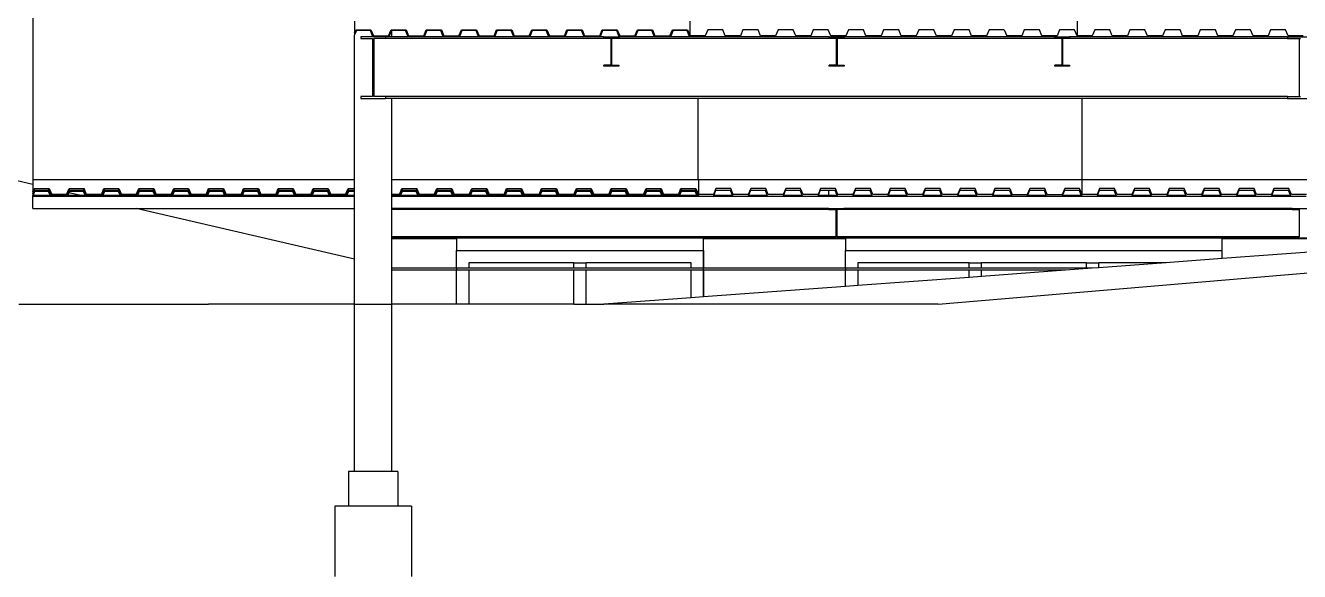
# Model space of a CAD drawing. Extents: x -35.6 to 35.6, y -12.2 to 13.4.
# Drawn here: x -21.55 to -11.23, y 3 to 7.42 of the extents above; entities that cross this region are included whole.
import ezdxf

# ---------------------------------------------------------------- set-up
doc = ezdxf.new("R2010")
doc.units = 0
doc.layers.get('0').update_dxf_attribs({"linetype": 'CONTINUOUS'})
doc.layers.add('SECTIONCUTEDGES', color=7, linetype='CONTINUOUS')

msp = doc.modelspace()

# ---------------------------------------------------------------- linework, layer by layer
for p, q in [((-21.49, 7.831), (-21.49, 6.392)), ((-18.885, 6.175), (-18.885, 7.348)), ((-18.585, 7.333), (-18.607, 7.333)), ((-18.585, 7.333), (-18.585, 7.383)), ((-18.452, 7.333), (-18.585, 7.333)), ((-18.167, 7.333), (-18.322, 7.333)), ((-17.882, 7.333), (-18.037, 7.333)), ((-17.597, 7.333), (-17.752, 7.333)), ((-17.312, 7.333), (-17.467, 7.333)), ((-17.027, 7.333), (-17.182, 7.333)), ((-16.867, 7.333), (-16.897, 7.333)), ((-16.743, 7.333), (-16.747, 7.333)), ((-16.458, 7.333), (-16.613, 7.333)), ((-16.173, 7.333), (-16.328, 7.333)), ((-16.104, 7.333), (-16.169, 7.333)), ((-16.104, 7.333), (-16.104, 7.339)), ((-15.042, 7.333), (-16.104, 7.333)), ((-13.217, 7.333), (-14.922, 7.333)), ((-12.997, 7.333), (-13.097, 7.333)), ((-12.997, 7.339), (-12.997, 7.333)), ((-11.332, 7.333), (-12.997, 7.333)), ((-16.81, 7.317), (-18.635, 7.317)), ((-14.985, 7.317), (-16.804, 7.317)), ((-13.16, 7.317), (-14.979, 7.317)), ((-11.332, 7.317), (-13.154, 7.317)), ((-11.237, 7.317), (-11.227, 7.317)), ((-11.332, 6.849), (-18.635, 6.849)), ((-18.585, 6.833), (-18.635, 6.833)), ((-16.104, 6.833), (-18.585, 6.833)), ((-18.585, 6.175), (-18.585, 6.833)), ((-16.104, 6.175), (-16.104, 6.833)), ((-12.997, 6.833), (-16.104, 6.833)), ((-12.997, 6.833), (-12.997, 6.175)), ((-11.332, 6.833), (-12.997, 6.833)), ((-11.237, 6.849), (-11.227, 6.849)), ((-21.49, 6.392), (-21.49, 6.293)), ((-21.49, 6.293), (-21.49, 6.205)), ((-21.49, 6.205), (-21.49, 6.175)), ((-21.49, 6.137), (-21.617, 6.167)), ((-18.885, 6.175), (-21.49, 6.175)), ((-21.49, 6.175), (-21.49, 6.167)), ((-21.49, 6.167), (-21.49, 6.137)), ((-21.49, 6.137), (-21.49, 6.128)), ((-21.49, 6.128), (-21.49, 6.126)), ((-21.49, 6.126), (-21.49, 6.094)), ((-21.49, 6.08), (-21.48, 6.105)), ((-21.476, 6.1), (-21.49, 6.065)), ((-21.49, 6.094), (-21.49, 6.08)), ((-21.49, 6.062), (-21.48, 6.087)), ((-21.48, 6.105), (-21.359, 6.105)), ((-21.48, 6.087), (-21.359, 6.087)), ((-21.363, 6.1), (-21.476, 6.1)), ((-21.342, 6.05), (-21.363, 6.1)), ((-21.359, 6.105), (-21.338, 6.055)), ((-21.359, 6.087), (-21.341, 6.043)), ((-21.217, 6.055), (-21.197, 6.105)), ((-21.215, 6.043), (-21.197, 6.087)), ((-21.193, 6.1), (-21.214, 6.05)), ((-21.197, 6.105), (-21.076, 6.105)), ((-21.197, 6.087), (-21.076, 6.087)), ((-21.08, 6.1), (-21.193, 6.1)), ((-21.06, 6.05), (-21.08, 6.1)), ((-21.056, 6.055), (-21.076, 6.105)), ((-21.058, 6.043), (-21.076, 6.087)), ((-20.935, 6.055), (-20.915, 6.105)), ((-20.933, 6.043), (-20.915, 6.087)), ((-20.911, 6.1), (-20.931, 6.05)), ((-20.915, 6.105), (-20.794, 6.105)), ((-20.915, 6.087), (-20.794, 6.087)), ((-20.798, 6.1), (-20.911, 6.1)), ((-20.778, 6.05), (-20.798, 6.1)), ((-20.794, 6.105), (-20.774, 6.055)), ((-20.794, 6.087), (-20.776, 6.043)), ((-20.653, 6.055), (-20.632, 6.105)), ((-20.65, 6.043), (-20.632, 6.087)), ((-20.629, 6.1), (-20.649, 6.05)), ((-20.632, 6.105), (-20.511, 6.105)), ((-20.632, 6.087), (-20.511, 6.087)), ((-20.515, 6.1), (-20.629, 6.1)), ((-20.495, 6.05), (-20.515, 6.1)), ((-20.511, 6.105), (-20.491, 6.055)), ((-20.511, 6.087), (-20.493, 6.043)), ((-20.37, 6.055), (-20.35, 6.105)), ((-20.368, 6.043), (-20.35, 6.087)), ((-20.346, 6.1), (-20.366, 6.05)), ((-20.35, 6.105), (-20.229, 6.105)), ((-20.35, 6.087), (-20.229, 6.087)), ((-20.233, 6.1), (-20.346, 6.1)), ((-20.213, 6.05), (-20.233, 6.1)), ((-20.229, 6.105), (-20.209, 6.055)), ((-20.229, 6.087), (-20.211, 6.043)), ((-20.088, 6.055), (-20.068, 6.105)), ((-20.086, 6.043), (-20.068, 6.087)), ((-20.064, 6.1), (-20.084, 6.05)), ((-20.068, 6.105), (-19.947, 6.105)), ((-20.068, 6.087), (-19.947, 6.087)), ((-19.95, 6.1), (-20.064, 6.1)), ((-19.93, 6.05), (-19.95, 6.1)), ((-19.947, 6.105), (-19.926, 6.055)), ((-19.947, 6.087), (-19.929, 6.043)), ((-19.805, 6.055), (-19.785, 6.105)), ((-19.803, 6.043), (-19.785, 6.087)), ((-19.781, 6.1), (-19.801, 6.05)), ((-19.785, 6.105), (-19.664, 6.105)), ((-19.785, 6.087), (-19.664, 6.087)), ((-19.668, 6.1), (-19.781, 6.1)), ((-19.648, 6.05), (-19.668, 6.1)), ((-19.664, 6.105), (-19.644, 6.055)), ((-19.664, 6.087), (-19.646, 6.043)), ((-19.523, 6.055), (-19.503, 6.105)), ((-19.521, 6.043), (-19.503, 6.087)), ((-19.499, 6.1), (-19.519, 6.05)), ((-19.503, 6.105), (-19.382, 6.105)), ((-19.503, 6.087), (-19.382, 6.087)), ((-19.386, 6.1), (-19.499, 6.1)), ((-19.365, 6.05), (-19.386, 6.1)), ((-19.382, 6.105), (-19.362, 6.055)), ((-19.382, 6.087), (-19.364, 6.043)), ((-19.241, 6.055), (-19.22, 6.105)), ((-19.238, 6.043), (-19.22, 6.087)), ((-19.216, 6.1), (-19.237, 6.05)), ((-19.22, 6.105), (-19.099, 6.105)), ((-19.22, 6.087), (-19.099, 6.087)), ((-19.103, 6.1), (-19.216, 6.1)), ((-19.083, 6.05), (-19.103, 6.1)), ((-19.099, 6.105), (-19.079, 6.055)), ((-19.099, 6.087), (-19.081, 6.043)), ((-18.958, 6.055), (-18.938, 6.105)), ((-18.956, 6.043), (-18.938, 6.087)), ((-18.934, 6.1), (-18.954, 6.05)), ((-18.938, 6.105), (-18.885, 6.105)), ((-18.938, 6.087), (-18.885, 6.087)), ((-18.885, 6.1), (-18.934, 6.1)), ((-18.885, 6.105), (-18.885, 6.175)), ((-18.885, 6.1), (-18.885, 6.105)), ((-18.885, 6.087), (-18.885, 6.1)), ((-18.885, 6.081), (-18.885, 6.087)), ((-16.104, 6.175), (-18.585, 6.175)), ((-18.585, 6.055), (-18.585, 6.175)), ((-18.522, 6.055), (-18.502, 6.105)), ((-18.503, 6.087), (-18.518, 6.05)), ((-18.498, 6.1), (-18.503, 6.087)), ((-18.503, 6.087), (-18.383, 6.087)), ((-18.502, 6.105), (-18.381, 6.105)), ((-18.385, 6.1), (-18.498, 6.1)), ((-18.365, 6.05), (-18.385, 6.1)), ((-18.365, 6.043), (-18.383, 6.087)), ((-18.361, 6.055), (-18.381, 6.105)), ((-18.24, 6.055), (-18.219, 6.105)), ((-18.221, 6.087), (-18.236, 6.05)), ((-18.216, 6.1), (-18.221, 6.087)), ((-18.221, 6.087), (-18.101, 6.087)), ((-18.219, 6.105), (-18.098, 6.105)), ((-18.102, 6.1), (-18.216, 6.1)), ((-18.082, 6.05), (-18.102, 6.1)), ((-18.101, 6.087), (-18.083, 6.043)), ((-18.098, 6.105), (-18.078, 6.055)), ((-17.957, 6.055), (-17.937, 6.105)), ((-17.938, 6.087), (-17.953, 6.05)), ((-17.933, 6.1), (-17.938, 6.087)), ((-17.938, 6.087), (-17.818, 6.087)), ((-17.937, 6.105), (-17.816, 6.105)), ((-17.82, 6.1), (-17.933, 6.1)), ((-17.8, 6.05), (-17.82, 6.1)), ((-17.818, 6.087), (-17.8, 6.043)), ((-17.816, 6.105), (-17.796, 6.055)), ((-17.675, 6.055), (-17.655, 6.105)), ((-17.656, 6.087), (-17.671, 6.05)), ((-17.651, 6.1), (-17.656, 6.087)), ((-17.656, 6.087), (-17.536, 6.087)), ((-17.655, 6.105), (-17.534, 6.105)), ((-17.538, 6.1), (-17.651, 6.1)), ((-17.517, 6.05), (-17.538, 6.1)), ((-17.536, 6.087), (-17.518, 6.043)), ((-17.534, 6.105), (-17.513, 6.055)), ((-17.392, 6.055), (-17.372, 6.105)), ((-17.373, 6.087), (-17.388, 6.05)), ((-17.368, 6.1), (-17.373, 6.087)), ((-17.373, 6.087), (-17.254, 6.087)), ((-17.372, 6.105), (-17.251, 6.105)), ((-17.255, 6.1), (-17.368, 6.1)), ((-17.235, 6.05), (-17.255, 6.1)), ((-17.254, 6.087), (-17.235, 6.043)), ((-17.251, 6.105), (-17.231, 6.055)), ((-17.11, 6.055), (-17.09, 6.105)), ((-17.091, 6.087), (-17.106, 6.05)), ((-17.086, 6.1), (-17.091, 6.087)), ((-17.091, 6.087), (-16.971, 6.087)), ((-17.09, 6.105), (-16.969, 6.105)), ((-16.973, 6.1), (-17.086, 6.1)), ((-16.953, 6.05), (-16.973, 6.1)), ((-16.971, 6.087), (-16.953, 6.043)), ((-16.969, 6.105), (-16.949, 6.055)), ((-16.828, 6.055), (-16.807, 6.105)), ((-16.809, 6.087), (-16.824, 6.05)), ((-16.803, 6.1), (-16.809, 6.087)), ((-16.809, 6.087), (-16.689, 6.087)), ((-16.807, 6.105), (-16.686, 6.105)), ((-16.69, 6.1), (-16.803, 6.1)), ((-16.67, 6.05), (-16.69, 6.1)), ((-16.689, 6.087), (-16.671, 6.043)), ((-16.686, 6.105), (-16.666, 6.055)), ((-16.545, 6.055), (-16.525, 6.105)), ((-16.526, 6.087), (-16.541, 6.05)), ((-16.521, 6.1), (-16.526, 6.087)), ((-16.526, 6.087), (-16.406, 6.087)), ((-16.525, 6.105), (-16.404, 6.105)), ((-16.408, 6.1), (-16.521, 6.1)), ((-16.388, 6.05), (-16.408, 6.1)), ((-16.406, 6.087), (-16.388, 6.043)), ((-16.404, 6.105), (-16.384, 6.055)), ((-16.263, 6.055), (-16.243, 6.105)), ((-16.244, 6.087), (-16.259, 6.05)), ((-16.239, 6.1), (-16.244, 6.087)), ((-16.244, 6.087), (-16.124, 6.087)), ((-16.243, 6.105), (-16.122, 6.105)), ((-16.125, 6.1), (-16.239, 6.1)), ((-16.105, 6.05), (-16.125, 6.1)), ((-16.124, 6.087), (-16.106, 6.043)), ((-16.122, 6.105), (-16.101, 6.055)), ((-16.101, 6.175), (-16.104, 6.175)), ((-16.101, 6.175), (-16.101, 6.055)), ((-12.997, 6.175), (-16.101, 6.175)), ((-15.96, 6.105), (-15.98, 6.055)), ((-15.963, 6.087), (-15.978, 6.05)), ((-15.841, 6.087), (-15.963, 6.087)), ((-15.839, 6.105), (-15.96, 6.105)), ((-15.826, 6.05), (-15.841, 6.087)), ((-15.819, 6.055), (-15.839, 6.105)), ((-15.678, 6.105), (-15.698, 6.055)), ((-15.68, 6.087), (-15.695, 6.05)), ((-15.559, 6.087), (-15.68, 6.087)), ((-15.557, 6.105), (-15.678, 6.105)), ((-15.544, 6.05), (-15.559, 6.087)), ((-15.537, 6.055), (-15.557, 6.105)), ((-15.395, 6.105), (-15.416, 6.055)), ((-15.398, 6.087), (-15.407, 6.064)), ((-15.388, 6.087), (-15.398, 6.087)), ((-15.274, 6.105), (-15.395, 6.105)), ((-15.323, 6.087), (-15.388, 6.087)), ((-15.277, 6.087), (-15.323, 6.087)), ((-15.272, 6.077), (-15.277, 6.087)), ((-15.254, 6.055), (-15.274, 6.105)), ((-15.113, 6.105), (-15.133, 6.055)), ((-15.115, 6.087), (-15.131, 6.05)), ((-15.045, 6.087), (-15.115, 6.087)), ((-14.992, 6.105), (-15.113, 6.105)), ((-14.994, 6.087), (-15.045, 6.087)), ((-15.045, 6.05), (-15.045, 6.087)), ((-14.979, 6.05), (-14.994, 6.087)), ((-14.972, 6.055), (-14.992, 6.105)), ((-14.831, 6.105), (-14.851, 6.055)), ((-14.833, 6.087), (-14.848, 6.05)), ((-14.712, 6.087), (-14.833, 6.087)), ((-14.709, 6.105), (-14.831, 6.105)), ((-14.697, 6.05), (-14.712, 6.087)), ((-14.689, 6.055), (-14.709, 6.105)), ((-14.548, 6.105), (-14.568, 6.055)), ((-14.55, 6.087), (-14.566, 6.05)), ((-14.429, 6.087), (-14.55, 6.087)), ((-14.427, 6.105), (-14.548, 6.105)), ((-14.414, 6.05), (-14.429, 6.087)), ((-14.407, 6.055), (-14.427, 6.105)), ((-14.266, 6.105), (-14.286, 6.055)), ((-14.268, 6.087), (-14.283, 6.05)), ((-14.147, 6.087), (-14.268, 6.087)), ((-14.145, 6.105), (-14.266, 6.105)), ((-14.132, 6.05), (-14.147, 6.087)), ((-14.124, 6.055), (-14.145, 6.105)), ((-13.983, 6.105), (-14.003, 6.055)), ((-13.986, 6.087), (-13.992, 6.072)), ((-13.961, 6.087), (-13.986, 6.087)), ((-13.862, 6.105), (-13.983, 6.105)), ((-13.865, 6.087), (-13.961, 6.087)), ((-13.855, 6.063), (-13.865, 6.087)), ((-13.842, 6.055), (-13.862, 6.105)), ((-13.701, 6.105), (-13.721, 6.055)), ((-13.703, 6.087), (-13.718, 6.05)), ((-13.582, 6.087), (-13.703, 6.087)), ((-13.58, 6.105), (-13.701, 6.105)), ((-13.582, 6.087), (-13.567, 6.05)), ((-13.58, 6.105), (-13.56, 6.055)), ((-13.418, 6.105), (-13.439, 6.055)), ((-13.421, 6.087), (-13.436, 6.05)), ((-13.3, 6.087), (-13.421, 6.087)), ((-13.297, 6.105), (-13.418, 6.105)), ((-13.285, 6.05), (-13.3, 6.087)), ((-13.277, 6.055), (-13.297, 6.105)), ((-13.136, 6.105), (-13.156, 6.055)), ((-13.138, 6.087), (-13.154, 6.05)), ((-13.017, 6.087), (-13.138, 6.087)), ((-13.015, 6.105), (-13.136, 6.105)), ((-13.002, 6.05), (-13.017, 6.087)), ((-12.997, 6.061), (-13.015, 6.105)), ((-12.995, 6.175), (-12.997, 6.175)), ((-12.995, 6.055), (-12.995, 6.175)), ((-9.891, 6.175), (-12.995, 6.175)), ((-12.854, 6.105), (-12.874, 6.055)), ((-12.856, 6.087), (-12.871, 6.05)), ((-12.735, 6.087), (-12.856, 6.087)), ((-12.733, 6.105), (-12.854, 6.105)), ((-12.72, 6.05), (-12.735, 6.087)), ((-12.712, 6.055), (-12.733, 6.105)), ((-12.571, 6.105), (-12.591, 6.055)), ((-12.574, 6.087), (-12.579, 6.074)), ((-12.487, 6.087), (-12.574, 6.087)), ((-12.45, 6.105), (-12.571, 6.105)), ((-12.453, 6.087), (-12.487, 6.087)), ((-12.449, 6.079), (-12.453, 6.087)), ((-12.43, 6.055), (-12.45, 6.105)), ((-12.289, 6.105), (-12.309, 6.055)), ((-12.291, 6.087), (-12.306, 6.05)), ((-12.17, 6.087), (-12.291, 6.087)), ((-12.168, 6.105), (-12.289, 6.105)), ((-12.155, 6.05), (-12.17, 6.087)), ((-12.148, 6.055), (-12.168, 6.105)), ((-12.006, 6.105), (-12.027, 6.055)), ((-12.009, 6.087), (-12.024, 6.05)), ((-11.888, 6.087), (-12.009, 6.087)), ((-11.885, 6.105), (-12.006, 6.105)), ((-11.872, 6.05), (-11.888, 6.087)), ((-11.865, 6.055), (-11.885, 6.105)), ((-11.724, 6.105), (-11.744, 6.055)), ((-11.726, 6.087), (-11.742, 6.05)), ((-11.605, 6.087), (-11.726, 6.087)), ((-11.603, 6.105), (-11.724, 6.105)), ((-11.59, 6.05), (-11.605, 6.087)), ((-11.583, 6.055), (-11.603, 6.105)), ((-11.442, 6.105), (-11.462, 6.055)), ((-11.444, 6.087), (-11.459, 6.05)), ((-11.323, 6.087), (-11.444, 6.087)), ((-11.321, 6.105), (-11.442, 6.105)), ((-11.308, 6.05), (-11.323, 6.087)), ((-11.3, 6.055), (-11.321, 6.105)), ((-21.49, 6.08), (-21.49, 6.065)), ((-21.49, 6.065), (-21.49, 6.062)), ((-21.49, 6.062), (-21.49, 6.047)), ((-21.489, 6.05), (-21.49, 6.047)), ((-21.49, 6.043), (-21.49, 6.047)), ((-21.49, 6.043), (-21.347, 6.043)), ((-21.49, 5.943), (-21.49, 6.043)), ((-21.476, 6.081), (-21.489, 6.05)), ((-21.489, 6.05), (-21.413, 6.05)), ((-21.468, 6.081), (-21.476, 6.081)), ((-21.363, 6.081), (-21.468, 6.081)), ((-21.413, 6.05), (-21.35, 6.05)), ((-21.35, 6.05), (-21.363, 6.081)), ((-21.347, 6.043), (-21.35, 6.05)), ((-21.347, 6.043), (-21.341, 6.043)), ((-21.214, 6.05), (-21.342, 6.05)), ((-21.341, 6.043), (-21.215, 6.043)), ((-21.217, 6.055), (-21.338, 6.055)), ((-21.215, 6.043), (-21.209, 6.043)), ((-21.206, 6.05), (-21.209, 6.043)), ((-21.209, 6.043), (-21.064, 6.043)), ((-21.198, 6.07), (-21.206, 6.05)), ((-21.206, 6.05), (-21.113, 6.05)), ((-21.193, 6.081), (-21.198, 6.07)), ((-21.113, 6.05), (-21.198, 6.07)), ((-21.08, 6.081), (-21.193, 6.081)), ((-21.113, 6.05), (-21.067, 6.05)), ((-21.067, 6.05), (-21.08, 6.081)), ((-21.064, 6.043), (-21.067, 6.05)), ((-21.064, 6.043), (-21.058, 6.043)), ((-20.931, 6.05), (-21.06, 6.05)), ((-21.058, 6.043), (-20.933, 6.043)), ((-20.935, 6.055), (-21.056, 6.055)), ((-20.933, 6.043), (-20.927, 6.043)), ((-20.924, 6.05), (-20.927, 6.043)), ((-20.927, 6.043), (-20.782, 6.043)), ((-20.919, 6.061), (-20.924, 6.05)), ((-20.924, 6.05), (-20.875, 6.05)), ((-20.911, 6.081), (-20.919, 6.061)), ((-20.818, 6.081), (-20.911, 6.081)), ((-20.911, 6.081), (-20.911, 6.081)), ((-20.875, 6.05), (-20.785, 6.05)), ((-20.798, 6.081), (-20.818, 6.081)), ((-20.796, 6.078), (-20.798, 6.081)), ((-20.787, 6.056), (-20.796, 6.078)), ((-20.785, 6.05), (-20.787, 6.056)), ((-20.782, 6.043), (-20.785, 6.05)), ((-20.782, 6.043), (-20.776, 6.043)), ((-20.649, 6.05), (-20.778, 6.05)), ((-20.776, 6.043), (-20.65, 6.043)), ((-20.653, 6.055), (-20.774, 6.055)), ((-20.65, 6.043), (-20.644, 6.043)), ((-20.641, 6.05), (-20.644, 6.043)), ((-20.644, 6.043), (-20.5, 6.043)), ((-20.64, 6.053), (-20.641, 6.05)), ((-20.641, 6.05), (-20.623, 6.05)), ((-20.629, 6.081), (-20.64, 6.053)), ((-20.515, 6.081), (-20.629, 6.081)), ((-20.623, 6.05), (-20.502, 6.05)), ((-20.502, 6.05), (-20.515, 6.081)), ((-20.5, 6.043), (-20.502, 6.05)), ((-20.5, 6.043), (-20.493, 6.043)), ((-20.366, 6.05), (-20.495, 6.05)), ((-20.493, 6.043), (-20.368, 6.043)), ((-20.37, 6.055), (-20.491, 6.055)), ((-20.368, 6.043), (-20.362, 6.043)), ((-20.359, 6.05), (-20.362, 6.043)), ((-20.362, 6.043), (-20.217, 6.043)), ((-20.346, 6.081), (-20.359, 6.05)), ((-20.359, 6.05), (-20.22, 6.05)), ((-20.233, 6.081), (-20.346, 6.081)), ((-20.22, 6.05), (-20.233, 6.081)), ((-20.217, 6.043), (-20.22, 6.05)), ((-20.217, 6.043), (-20.211, 6.043)), ((-20.084, 6.05), (-20.213, 6.05)), ((-20.211, 6.043), (-20.086, 6.043)), ((-20.088, 6.055), (-20.209, 6.055)), ((-20.086, 6.043), (-20.079, 6.043)), ((-20.077, 6.05), (-20.079, 6.043)), ((-20.079, 6.043), (-19.935, 6.043)), ((-20.064, 6.081), (-20.077, 6.05)), ((-20.077, 6.05), (-19.938, 6.05)), ((-19.95, 6.081), (-20.064, 6.081)), ((-19.938, 6.05), (-19.95, 6.081)), ((-19.935, 6.043), (-19.938, 6.05)), ((-19.935, 6.043), (-19.929, 6.043)), ((-19.801, 6.05), (-19.93, 6.05)), ((-19.929, 6.043), (-19.803, 6.043)), ((-19.805, 6.055), (-19.926, 6.055)), ((-19.803, 6.043), (-19.797, 6.043)), ((-19.794, 6.05), (-19.797, 6.043)), ((-19.797, 6.043), (-19.652, 6.043)), ((-19.781, 6.081), (-19.794, 6.05)), ((-19.794, 6.05), (-19.655, 6.05)), ((-19.668, 6.081), (-19.781, 6.081)), ((-19.655, 6.05), (-19.668, 6.081)), ((-19.652, 6.043), (-19.655, 6.05)), ((-19.652, 6.043), (-19.646, 6.043)), ((-19.519, 6.05), (-19.648, 6.05)), ((-19.646, 6.043), (-19.521, 6.043)), ((-19.523, 6.055), (-19.644, 6.055)), ((-19.521, 6.043), (-19.515, 6.043)), ((-19.512, 6.05), (-19.515, 6.043)), ((-19.515, 6.043), (-19.37, 6.043)), ((-19.499, 6.081), (-19.512, 6.05)), ((-19.512, 6.05), (-19.373, 6.05)), ((-19.386, 6.081), (-19.499, 6.081)), ((-19.373, 6.05), (-19.386, 6.081)), ((-19.37, 6.043), (-19.373, 6.05)), ((-19.37, 6.043), (-19.364, 6.043)), ((-19.237, 6.05), (-19.365, 6.05)), ((-19.364, 6.043), (-19.238, 6.043)), ((-19.241, 6.055), (-19.362, 6.055)), ((-19.238, 6.043), (-19.232, 6.043)), ((-19.229, 6.05), (-19.232, 6.043)), ((-19.232, 6.043), (-19.087, 6.043)), ((-19.216, 6.081), (-19.229, 6.05)), ((-19.229, 6.05), (-19.09, 6.05)), ((-19.103, 6.081), (-19.216, 6.081)), ((-19.09, 6.05), (-19.103, 6.081)), ((-19.087, 6.043), (-19.09, 6.05)), ((-19.087, 6.043), (-19.081, 6.043)), ((-18.954, 6.05), (-19.083, 6.05)), ((-19.081, 6.043), (-18.956, 6.043)), ((-18.958, 6.055), (-19.079, 6.055)), ((-18.956, 6.043), (-18.95, 6.043)), ((-18.947, 6.05), (-18.95, 6.043)), ((-18.95, 6.043), (-18.885, 6.043)), ((-18.934, 6.081), (-18.947, 6.05)), ((-18.947, 6.05), (-18.885, 6.05)), ((-18.885, 6.081), (-18.934, 6.081)), ((-18.885, 6.05), (-18.885, 6.081)), ((-18.885, 6.043), (-18.885, 6.05)), ((-18.885, 5.943), (-18.885, 6.043)), ((-18.522, 6.055), (-18.585, 6.055)), ((-18.585, 6.05), (-18.585, 6.055)), ((-18.519, 6.05), (-18.585, 6.05)), ((-18.585, 6.043), (-18.585, 6.05)), ((-18.585, 6.043), (-18.522, 6.043)), ((-18.585, 5.943), (-18.585, 6.043)), ((-18.522, 6.043), (-18.519, 6.05)), ((-18.522, 6.043), (-18.516, 6.043)), ((-18.518, 6.05), (-18.519, 6.05)), ((-18.513, 6.05), (-18.516, 6.043)), ((-18.516, 6.043), (-18.371, 6.043)), ((-18.5, 6.081), (-18.513, 6.05)), ((-18.513, 6.05), (-18.374, 6.05)), ((-18.387, 6.081), (-18.5, 6.081)), ((-18.374, 6.05), (-18.387, 6.081)), ((-18.371, 6.043), (-18.374, 6.05)), ((-18.371, 6.043), (-18.365, 6.043)), ((-18.237, 6.05), (-18.365, 6.05)), ((-18.365, 6.043), (-18.24, 6.043)), ((-18.24, 6.055), (-18.361, 6.055)), ((-18.24, 6.043), (-18.237, 6.05)), ((-18.24, 6.043), (-18.234, 6.043)), ((-18.236, 6.05), (-18.237, 6.05)), ((-18.231, 6.05), (-18.234, 6.043)), ((-18.234, 6.043), (-18.089, 6.043)), ((-18.218, 6.081), (-18.231, 6.05)), ((-18.231, 6.05), (-18.092, 6.05)), ((-18.105, 6.081), (-18.218, 6.081)), ((-18.092, 6.05), (-18.105, 6.081)), ((-18.089, 6.043), (-18.092, 6.05)), ((-18.089, 6.043), (-18.083, 6.043)), ((-18.083, 6.043), (-17.957, 6.043)), ((-17.955, 6.05), (-18.082, 6.05)), ((-17.957, 6.055), (-18.078, 6.055)), ((-17.957, 6.043), (-17.955, 6.05)), ((-17.957, 6.043), (-17.951, 6.043)), ((-17.953, 6.05), (-17.955, 6.05)), ((-17.948, 6.05), (-17.951, 6.043)), ((-17.951, 6.043), (-17.807, 6.043)), ((-17.936, 6.081), (-17.948, 6.05)), ((-17.948, 6.05), (-17.809, 6.05)), ((-17.822, 6.081), (-17.936, 6.081)), ((-17.809, 6.05), (-17.822, 6.081)), ((-17.807, 6.043), (-17.809, 6.05)), ((-17.807, 6.043), (-17.8, 6.043)), ((-17.672, 6.05), (-17.8, 6.05)), ((-17.8, 6.043), (-17.675, 6.043)), ((-17.675, 6.055), (-17.796, 6.055)), ((-17.675, 6.043), (-17.672, 6.05)), ((-17.675, 6.043), (-17.669, 6.043)), ((-17.671, 6.05), (-17.672, 6.05)), ((-17.666, 6.05), (-17.669, 6.043)), ((-17.669, 6.043), (-17.524, 6.043)), ((-17.653, 6.081), (-17.666, 6.05)), ((-17.666, 6.05), (-17.527, 6.05)), ((-17.54, 6.081), (-17.653, 6.081)), ((-17.527, 6.05), (-17.54, 6.081)), ((-17.524, 6.043), (-17.527, 6.05)), ((-17.524, 6.043), (-17.518, 6.043)), ((-17.518, 6.043), (-17.393, 6.043)), ((-17.39, 6.05), (-17.517, 6.05)), ((-17.392, 6.055), (-17.513, 6.055)), ((-17.393, 6.043), (-17.39, 6.05)), ((-17.393, 6.043), (-17.386, 6.043)), ((-17.388, 6.05), (-17.39, 6.05)), ((-17.384, 6.05), (-17.386, 6.043)), ((-17.386, 6.043), (-17.242, 6.043)), ((-17.371, 6.081), (-17.384, 6.05)), ((-17.384, 6.05), (-17.245, 6.05)), ((-17.257, 6.081), (-17.371, 6.081)), ((-17.245, 6.05), (-17.257, 6.081)), ((-17.242, 6.043), (-17.245, 6.05)), ((-17.242, 6.043), (-17.235, 6.043)), ((-17.107, 6.05), (-17.235, 6.05)), ((-17.235, 6.043), (-17.11, 6.043)), ((-17.11, 6.055), (-17.231, 6.055)), ((-17.11, 6.043), (-17.107, 6.05)), ((-17.11, 6.043), (-17.104, 6.043)), ((-17.106, 6.05), (-17.107, 6.05)), ((-17.101, 6.05), (-17.104, 6.043)), ((-17.104, 6.043), (-16.959, 6.043)), ((-17.088, 6.081), (-17.101, 6.05)), ((-17.101, 6.05), (-16.962, 6.05)), ((-16.987, 6.081), (-17.088, 6.081)), ((-16.975, 6.081), (-16.987, 6.081)), ((-16.972, 6.074), (-16.975, 6.081)), ((-16.962, 6.05), (-16.972, 6.074)), ((-16.959, 6.043), (-16.962, 6.05)), ((-16.959, 6.043), (-16.953, 6.043)), ((-16.825, 6.05), (-16.953, 6.05)), ((-16.953, 6.043), (-16.828, 6.043)), ((-16.828, 6.055), (-16.949, 6.055)), ((-16.828, 6.043), (-16.825, 6.05)), ((-16.828, 6.043), (-16.822, 6.043)), ((-16.824, 6.05), (-16.825, 6.05)), ((-16.819, 6.05), (-16.822, 6.043)), ((-16.822, 6.043), (-16.677, 6.043)), ((-16.817, 6.054), (-16.819, 6.05)), ((-16.819, 6.05), (-16.804, 6.05)), ((-16.806, 6.081), (-16.817, 6.054)), ((-16.785, 6.081), (-16.806, 6.081)), ((-16.804, 6.05), (-16.68, 6.05)), ((-16.693, 6.081), (-16.785, 6.081)), ((-16.683, 6.058), (-16.693, 6.081)), ((-16.68, 6.05), (-16.683, 6.058)), ((-16.677, 6.043), (-16.68, 6.05)), ((-16.677, 6.043), (-16.671, 6.043)), ((-16.671, 6.043), (-16.545, 6.043)), ((-16.543, 6.05), (-16.67, 6.05)), ((-16.545, 6.055), (-16.666, 6.055)), ((-16.545, 6.043), (-16.543, 6.05)), ((-16.545, 6.043), (-16.539, 6.043)), ((-16.541, 6.05), (-16.543, 6.05)), ((-16.536, 6.05), (-16.539, 6.043)), ((-16.539, 6.043), (-16.394, 6.043)), ((-16.523, 6.081), (-16.536, 6.05)), ((-16.536, 6.05), (-16.397, 6.05)), ((-16.41, 6.081), (-16.523, 6.081)), ((-16.397, 6.05), (-16.41, 6.081)), ((-16.394, 6.043), (-16.397, 6.05)), ((-16.394, 6.043), (-16.388, 6.043)), ((-16.26, 6.05), (-16.388, 6.05)), ((-16.388, 6.043), (-16.263, 6.043)), ((-16.263, 6.055), (-16.384, 6.055)), ((-16.263, 6.043), (-16.26, 6.05)), ((-16.263, 6.043), (-16.257, 6.043)), ((-16.259, 6.05), (-16.26, 6.05)), ((-16.254, 6.05), (-16.257, 6.043)), ((-16.257, 6.043), (-16.112, 6.043)), ((-16.241, 6.081), (-16.254, 6.05)), ((-16.254, 6.05), (-16.115, 6.05)), ((-16.128, 6.081), (-16.241, 6.081)), ((-16.115, 6.05), (-16.128, 6.081)), ((-16.112, 6.043), (-16.115, 6.05)), ((-16.112, 6.043), (-16.106, 6.043)), ((-16.106, 6.05), (-16.106, 6.052)), ((-16.106, 6.043), (-16.104, 6.043)), ((-16.104, 6.05), (-16.105, 6.05)), ((-16.104, 6.05), (-16.104, 6.043)), ((-16.101, 6.05), (-16.104, 6.05)), ((-16.104, 6.043), (-15.981, 6.043)), ((-15.98, 6.055), (-16.101, 6.055)), ((-16.101, 6.055), (-16.101, 6.05)), ((-15.978, 6.05), (-15.981, 6.043)), ((-15.981, 6.043), (-15.823, 6.043)), ((-15.978, 6.05), (-15.826, 6.05)), ((-15.823, 6.043), (-15.826, 6.05)), ((-15.823, 6.043), (-15.698, 6.043)), ((-15.698, 6.055), (-15.819, 6.055)), ((-15.695, 6.05), (-15.698, 6.043)), ((-15.698, 6.043), (-15.541, 6.043)), ((-15.695, 6.05), (-15.544, 6.05)), ((-15.541, 6.043), (-15.544, 6.05)), ((-15.541, 6.043), (-15.416, 6.043)), ((-15.416, 6.055), (-15.537, 6.055)), ((-15.413, 6.05), (-15.416, 6.043)), ((-15.416, 6.043), (-15.259, 6.043)), ((-15.407, 6.064), (-15.413, 6.05)), ((-15.413, 6.05), (-15.367, 6.05)), ((-15.367, 6.05), (-15.261, 6.05)), ((-15.264, 6.056), (-15.272, 6.077)), ((-15.261, 6.05), (-15.264, 6.056)), ((-15.259, 6.043), (-15.261, 6.05)), ((-15.259, 6.043), (-15.133, 6.043)), ((-15.133, 6.055), (-15.254, 6.055)), ((-15.131, 6.05), (-15.133, 6.043)), ((-15.133, 6.043), (-14.976, 6.043)), ((-15.131, 6.05), (-15.045, 6.05)), ((-15.045, 6.05), (-14.979, 6.05)), ((-14.976, 6.043), (-14.979, 6.05)), ((-14.976, 6.043), (-14.851, 6.043)), ((-14.851, 6.055), (-14.972, 6.055)), ((-14.848, 6.05), (-14.851, 6.043)), ((-14.851, 6.043), (-14.694, 6.043)), ((-14.848, 6.05), (-14.697, 6.05)), ((-14.694, 6.043), (-14.697, 6.05)), ((-14.694, 6.043), (-14.569, 6.043)), ((-14.568, 6.055), (-14.689, 6.055)), ((-14.566, 6.05), (-14.569, 6.043)), ((-14.569, 6.043), (-14.411, 6.043)), ((-14.566, 6.05), (-14.414, 6.05)), ((-14.411, 6.043), (-14.414, 6.05)), ((-14.411, 6.043), (-14.286, 6.043)), ((-14.286, 6.055), (-14.407, 6.055)), ((-14.283, 6.05), (-14.286, 6.043)), ((-14.286, 6.043), (-14.129, 6.043)), ((-14.283, 6.05), (-14.132, 6.05)), ((-14.129, 6.043), (-14.132, 6.05)), ((-14.129, 6.043), (-14.004, 6.043)), ((-14.003, 6.055), (-14.124, 6.055)), ((-14.001, 6.05), (-14.004, 6.043)), ((-14.004, 6.043), (-13.847, 6.043)), ((-13.992, 6.072), (-14.001, 6.05)), ((-14.001, 6.05), (-13.916, 6.05)), ((-13.916, 6.05), (-13.849, 6.05)), ((-13.849, 6.05), (-13.855, 6.063)), ((-13.847, 6.043), (-13.849, 6.05)), ((-13.847, 6.043), (-13.721, 6.043)), ((-13.721, 6.055), (-13.842, 6.055)), ((-13.718, 6.05), (-13.721, 6.043)), ((-13.721, 6.043), (-13.564, 6.043)), ((-13.718, 6.05), (-13.567, 6.05)), ((-13.567, 6.05), (-13.564, 6.043)), ((-13.564, 6.043), (-13.439, 6.043)), ((-13.56, 6.055), (-13.439, 6.055)), ((-13.436, 6.05), (-13.439, 6.043)), ((-13.439, 6.043), (-13.282, 6.043)), ((-13.436, 6.05), (-13.285, 6.05)), ((-13.282, 6.043), (-13.285, 6.05)), ((-13.282, 6.043), (-13.156, 6.043)), ((-13.277, 6.055), (-13.156, 6.055)), ((-13.154, 6.05), (-13.156, 6.043)), ((-13.156, 6.043), (-12.999, 6.043)), ((-13.154, 6.05), (-13.002, 6.05)), ((-12.999, 6.043), (-13.002, 6.05)), ((-12.999, 6.043), (-12.997, 6.043)), ((-12.997, 6.043), (-12.997, 6.061)), ((-12.995, 6.055), (-12.997, 6.061)), ((-12.997, 6.043), (-12.874, 6.043)), ((-12.874, 6.055), (-12.995, 6.055)), ((-12.871, 6.05), (-12.874, 6.043)), ((-12.874, 6.043), (-12.717, 6.043)), ((-12.871, 6.05), (-12.72, 6.05)), ((-12.717, 6.043), (-12.72, 6.05)), ((-12.717, 6.043), (-12.592, 6.043)), ((-12.591, 6.055), (-12.712, 6.055)), ((-12.589, 6.05), (-12.592, 6.043)), ((-12.592, 6.043), (-12.434, 6.043)), ((-12.579, 6.074), (-12.589, 6.05)), ((-12.589, 6.05), (-12.506, 6.05)), ((-12.506, 6.05), (-12.437, 6.05)), ((-12.437, 6.05), (-12.449, 6.079)), ((-12.434, 6.043), (-12.437, 6.05)), ((-12.434, 6.043), (-12.309, 6.043)), ((-12.309, 6.055), (-12.43, 6.055)), ((-12.306, 6.05), (-12.309, 6.043)), ((-12.309, 6.043), (-12.152, 6.043)), ((-12.306, 6.05), (-12.155, 6.05)), ((-12.152, 6.043), (-12.155, 6.05)), ((-12.152, 6.043), (-12.027, 6.043)), ((-12.027, 6.055), (-12.148, 6.055)), ((-12.024, 6.05), (-12.027, 6.043)), ((-12.027, 6.043), (-11.87, 6.043)), ((-12.024, 6.05), (-11.872, 6.05)), ((-11.87, 6.043), (-11.872, 6.05)), ((-11.87, 6.043), (-11.744, 6.043)), ((-11.744, 6.055), (-11.865, 6.055)), ((-11.742, 6.05), (-11.744, 6.043)), ((-11.744, 6.043), (-11.587, 6.043)), ((-11.742, 6.05), (-11.59, 6.05)), ((-11.587, 6.043), (-11.59, 6.05)), ((-11.587, 6.043), (-11.462, 6.043)), ((-11.462, 6.055), (-11.583, 6.055)), ((-11.459, 6.05), (-11.462, 6.043)), ((-11.462, 6.043), (-11.305, 6.043)), ((-11.459, 6.05), (-11.308, 6.05)), ((-11.305, 6.043), (-11.308, 6.05)), ((-11.305, 6.043), (-11.18, 6.043)), ((-11.179, 6.055), (-11.3, 6.055)), ((-21.49, 5.943), (-21.227, 5.943)), ((-21.227, 5.943), (-20.916, 5.943)), ((-20.916, 5.943), (-20.893, 5.943)), ((-20.893, 5.943), (-20.654, 5.943)), ((-18.885, 5.532), (-20.654, 5.943)), ((-20.654, 5.943), (-20.444, 5.943)), ((-20.444, 5.943), (-20.213, 5.943)), ((-20.213, 5.943), (-19.962, 5.943)), ((-19.962, 5.943), (-18.885, 5.943)), ((-18.885, 5.769), (-18.885, 5.943)), ((-15.045, 5.943), (-18.585, 5.943)), ((-18.585, 5.933), (-18.585, 5.943)), ((-15.045, 5.933), (-18.585, 5.933)), ((-18.585, 5.713), (-18.585, 5.933)), ((-15.045, 5.933), (-15.045, 5.943)), ((-15.045, 5.943), (-14.925, 5.943)), ((-15.045, 5.933), (-14.988, 5.933)), ((-14.988, 5.933), (-14.988, 5.713)), ((-14.925, 5.933), (-14.982, 5.933)), ((-14.982, 5.933), (-14.982, 5.713)), ((-14.925, 5.943), (-14.925, 5.933)), ((-11.295, 5.943), (-14.925, 5.943)), ((-11.295, 5.933), (-14.925, 5.933)), ((-11.295, 5.943), (-11.295, 5.933)), ((-11.295, 5.943), (-11.175, 5.943)), ((-11.295, 5.933), (-11.238, 5.933)), ((-11.238, 5.933), (-11.238, 5.713)), ((-18.885, 5.68), (-18.885, 5.769)), ((-18.885, 5.556), (-18.885, 5.68)), ((-15.045, 5.713), (-18.585, 5.713)), ((-18.585, 5.703), (-18.585, 5.713)), ((-15.045, 5.703), (-18.585, 5.703)), ((-18.585, 5.699), (-18.585, 5.703)), ((-18.585, 5.699), (-18.06, 5.699)), ((-18.585, 5.459), (-18.585, 5.699)), ((-18.06, 5.699), (-18.06, 5.603)), ((-16.06, 5.699), (-14.91, 5.699)), ((-16.06, 5.603), (-16.06, 5.699)), ((-15.045, 5.703), (-15.045, 5.713)), ((-14.988, 5.713), (-15.045, 5.713)), ((-14.925, 5.703), (-15.045, 5.703)), ((-14.925, 5.713), (-14.982, 5.713)), ((-14.925, 5.713), (-14.925, 5.703)), ((-11.295, 5.713), (-14.925, 5.713)), ((-11.295, 5.703), (-14.925, 5.703)), ((-14.91, 5.699), (-14.91, 5.603)), ((-11.86, 5.699), (-10.71, 5.699)), ((-11.86, 5.603), (-11.86, 5.699)), ((-11.238, 5.713), (-11.295, 5.713)), ((-11.295, 5.713), (-11.295, 5.703)), ((-11.175, 5.703), (-11.295, 5.703)), ((-18.06, 5.459), (-18.06, 5.603)), ((-18.06, 5.603), (-16.06, 5.603)), ((-18.06, 5.603), (-16.06, 5.603)), ((-18.06, 5.459), (-18.06, 5.603)), ((-16.06, 5.459), (-16.06, 5.603)), ((-16.06, 5.603), (-16.06, 5.459)), ((-14.91, 5.603), (-11.86, 5.603)), ((-14.91, 5.459), (-14.91, 5.603)), ((-10.71, 5.622), (-11.86, 5.537)), ((-11.86, 5.537), (-11.86, 5.603)), ((-18.885, 5.532), (-18.885, 5.556)), ((-18.885, 5.321), (-18.885, 5.532)), ((-17.96, 5.503), (-17.96, 5.459)), ((-17.11, 5.503), (-17.96, 5.503)), ((-17.11, 5.503), (-17.01, 5.503)), ((-17.11, 5.459), (-17.11, 5.503)), ((-17.01, 5.459), (-17.01, 5.503)), ((-16.16, 5.503), (-17.01, 5.503)), ((-16.16, 5.459), (-16.16, 5.503)), ((-14.81, 5.503), (-14.81, 5.459)), ((-13.91, 5.503), (-14.81, 5.503)), ((-13.91, 5.503), (-13.81, 5.503)), ((-13.91, 5.459), (-13.91, 5.503)), ((-13.81, 5.459), (-13.81, 5.503)), ((-12.96, 5.503), (-13.81, 5.503)), ((-12.96, 5.503), (-12.86, 5.503)), ((-12.96, 5.459), (-12.96, 5.503)), ((-12.86, 5.463), (-12.86, 5.503)), ((-12.317, 5.503), (-12.86, 5.503)), ((-12.317, 5.503), (-12.86, 5.463)), ((-11.86, 5.537), (-12.317, 5.503)), ((-18.585, 5.443), (-18.585, 5.459)), ((-18.06, 5.459), (-18.585, 5.459)), ((-18.585, 5.167), (-18.585, 5.443)), ((-18.06, 5.443), (-18.585, 5.443)), ((-17.96, 5.459), (-18.06, 5.459)), ((-18.06, 5.459), (-18.06, 5.443)), ((-18.06, 5.167), (-18.06, 5.443)), ((-17.96, 5.443), (-18.06, 5.443)), ((-18.06, 5.167), (-18.06, 5.443)), ((-17.11, 5.459), (-17.96, 5.459)), ((-17.96, 5.443), (-17.96, 5.167)), ((-17.11, 5.443), (-17.96, 5.443)), ((-17.01, 5.459), (-17.11, 5.459)), ((-17.11, 5.167), (-17.11, 5.443)), ((-17.01, 5.443), (-17.11, 5.443)), ((-16.16, 5.459), (-17.01, 5.459)), ((-17.01, 5.167), (-17.01, 5.443)), ((-16.16, 5.443), (-17.01, 5.443)), ((-16.06, 5.459), (-16.16, 5.459)), ((-16.16, 5.219), (-16.16, 5.443)), ((-16.06, 5.443), (-16.16, 5.443)), ((-16.06, 5.443), (-16.06, 5.459)), ((-14.91, 5.459), (-16.06, 5.459)), ((-16.06, 5.226), (-16.06, 5.443)), ((-14.91, 5.443), (-16.06, 5.443)), ((-16.06, 5.443), (-16.06, 5.226)), ((-14.91, 5.459), (-14.91, 5.443)), ((-14.81, 5.459), (-14.91, 5.459)), ((-14.91, 5.311), (-14.91, 5.443)), ((-14.81, 5.443), (-14.91, 5.443)), ((-13.91, 5.459), (-14.81, 5.459)), ((-14.81, 5.443), (-14.81, 5.319)), ((-13.91, 5.443), (-14.81, 5.443)), ((-13.91, 5.385), (-14.81, 5.319)), ((-13.81, 5.459), (-13.91, 5.459)), ((-13.91, 5.385), (-13.91, 5.443)), ((-13.81, 5.443), (-13.91, 5.443)), ((-13.81, 5.393), (-13.91, 5.385)), ((-12.96, 5.459), (-13.81, 5.459)), ((-13.81, 5.393), (-13.81, 5.443)), ((-13.13, 5.443), (-13.81, 5.393)), ((-13.13, 5.443), (-13.81, 5.443)), ((-12.913, 5.459), (-13.13, 5.443)), ((-12.913, 5.459), (-12.96, 5.459)), ((-12.86, 5.463), (-12.913, 5.459)), ((-18.885, 5.294), (-18.885, 5.321)), ((-18.885, 5.167), (-18.885, 5.294)), ((-14.91, 5.311), (-16.06, 5.226)), ((-14.81, 5.319), (-14.91, 5.311)), ((-18.885, 4.369), (-18.885, 5.167)), ((-18.585, 4.488), (-18.585, 5.167)), ((-16.16, 5.219), (-16.867, 5.167)), ((-16.06, 5.226), (-16.16, 5.219)), ((-18.585, 4.167), (-18.585, 4.488)), ((-18.885, 4.167), (-18.885, 4.369)), ((-18.885, 3.814), (-18.885, 4.167)), ((-18.585, 3.814), (-18.585, 4.167)), ((-18.935, 3.814), (-18.935, 3.533)), ((-18.885, 3.814), (-18.935, 3.814)), ((-18.585, 3.814), (-18.885, 3.814)), ((-18.535, 3.814), (-18.585, 3.814)), ((-18.535, 3.814), (-18.535, 3.533)), ((-19.035, 3.533), (-19.045, 3.533)), ((-19.045, 3.533), (-19.045, 3.167)), ((-18.935, 3.533), (-19.035, 3.533)), ((-18.535, 3.533), (-18.935, 3.533)), ((-18.425, 3.533), (-18.535, 3.533)), ((-18.425, 3.533), (-18.425, 3.321)), ((-18.425, 3.321), (-18.425, 3.047)), ((-19.045, 3.167), (-19.045, 3.116)), ((-19.045, 3.116), (-19.045, 3.045)), ((-19.045, 3.045), (-19.045, 2.963)), ((-18.425, 3.047), (-18.425, 2.963))]:
    msp.add_line(p, q)
at = {"layer": 'SECTIONCUTEDGES'}
for p, q in [((-18.885, 7.459), (-18.885, 7.364)), ((-16.169, 7.339), (-16.169, 7.459)), ((-13.035, 7.459), (-13.035, 7.339)), ((-18.885, 7.364), (-18.875, 7.389)), ((-18.871, 7.383), (-18.885, 7.348)), ((-18.885, 7.364), (-18.885, 7.348)), ((-18.875, 7.389), (-18.753, 7.389)), ((-18.757, 7.383), (-18.871, 7.383)), ((-18.737, 7.333), (-18.835, 7.333)), ((-18.835, 7.333), (-18.835, 7.317)), ((-18.737, 7.333), (-18.757, 7.383)), ((-18.753, 7.389), (-18.733, 7.339)), ((-18.635, 7.333), (-18.737, 7.333)), ((-18.733, 7.339), (-18.61, 7.339)), ((-18.635, 7.333), (-18.635, 7.317)), ((-18.607, 7.333), (-18.635, 7.333)), ((-18.61, 7.339), (-18.59, 7.389)), ((-18.586, 7.383), (-18.607, 7.333)), ((-18.59, 7.389), (-18.468, 7.389)), ((-18.585, 7.383), (-18.586, 7.383)), ((-18.472, 7.383), (-18.585, 7.383)), ((-18.452, 7.333), (-18.472, 7.383)), ((-18.468, 7.389), (-18.448, 7.339)), ((-18.322, 7.333), (-18.452, 7.333)), ((-18.448, 7.339), (-18.326, 7.339)), ((-18.326, 7.339), (-18.305, 7.389)), ((-18.301, 7.383), (-18.322, 7.333)), ((-18.305, 7.389), (-18.183, 7.389)), ((-18.187, 7.383), (-18.301, 7.383)), ((-18.167, 7.333), (-18.187, 7.383)), ((-18.183, 7.389), (-18.163, 7.339)), ((-18.037, 7.333), (-18.167, 7.333)), ((-18.163, 7.339), (-18.041, 7.339)), ((-18.041, 7.339), (-18.02, 7.389)), ((-18.016, 7.383), (-18.037, 7.333)), ((-18.02, 7.389), (-17.898, 7.389)), ((-17.902, 7.383), (-18.016, 7.383)), ((-17.882, 7.333), (-17.902, 7.383)), ((-17.898, 7.389), (-17.878, 7.339)), ((-17.752, 7.333), (-17.882, 7.333)), ((-17.878, 7.339), (-17.756, 7.339)), ((-17.756, 7.339), (-17.736, 7.389)), ((-17.732, 7.383), (-17.752, 7.333)), ((-17.736, 7.389), (-17.613, 7.389)), ((-17.617, 7.383), (-17.732, 7.383)), ((-17.597, 7.333), (-17.617, 7.383)), ((-17.613, 7.389), (-17.593, 7.339)), ((-17.467, 7.333), (-17.597, 7.333)), ((-17.593, 7.339), (-17.471, 7.339)), ((-17.471, 7.339), (-17.451, 7.389)), ((-17.447, 7.383), (-17.467, 7.333)), ((-17.451, 7.389), (-17.329, 7.389)), ((-17.333, 7.383), (-17.447, 7.383)), ((-17.312, 7.333), (-17.333, 7.383)), ((-17.329, 7.389), (-17.308, 7.339)), ((-17.182, 7.333), (-17.312, 7.333)), ((-17.308, 7.339), (-17.186, 7.339)), ((-17.186, 7.339), (-17.166, 7.389)), ((-17.162, 7.383), (-17.182, 7.333)), ((-17.166, 7.389), (-17.044, 7.389)), ((-17.048, 7.383), (-17.162, 7.383)), ((-17.027, 7.333), (-17.048, 7.383)), ((-17.044, 7.389), (-17.023, 7.339)), ((-16.897, 7.333), (-17.027, 7.333)), ((-17.023, 7.339), (-16.901, 7.339)), ((-16.901, 7.339), (-16.881, 7.389)), ((-16.877, 7.383), (-16.897, 7.333)), ((-16.881, 7.389), (-16.759, 7.389)), ((-16.763, 7.383), (-16.877, 7.383)), ((-16.867, 7.323), (-16.867, 7.333)), ((-16.867, 7.333), (-16.747, 7.333)), ((-16.743, 7.333), (-16.763, 7.383)), ((-16.759, 7.389), (-16.739, 7.339)), ((-16.747, 7.333), (-16.747, 7.323)), ((-16.613, 7.333), (-16.743, 7.333)), ((-16.739, 7.339), (-16.616, 7.339)), ((-16.616, 7.339), (-16.596, 7.389)), ((-16.592, 7.383), (-16.613, 7.333)), ((-16.596, 7.389), (-16.474, 7.389)), ((-16.478, 7.383), (-16.592, 7.383)), ((-16.458, 7.333), (-16.478, 7.383)), ((-16.474, 7.389), (-16.454, 7.339)), ((-16.328, 7.333), (-16.458, 7.333)), ((-16.454, 7.339), (-16.332, 7.339)), ((-16.332, 7.339), (-16.311, 7.389)), ((-16.307, 7.383), (-16.328, 7.333)), ((-16.311, 7.389), (-16.189, 7.389)), ((-16.193, 7.383), (-16.307, 7.383)), ((-16.173, 7.333), (-16.193, 7.383)), ((-16.189, 7.389), (-16.169, 7.339)), ((-16.169, 7.333), (-16.173, 7.333)), ((-16.169, 7.339), (-16.169, 7.333)), ((-16.104, 7.339), (-16.169, 7.339)), ((-16.047, 7.339), (-16.104, 7.339)), ((-16.026, 7.389), (-16.047, 7.339)), ((-15.904, 7.389), (-16.026, 7.389)), ((-15.884, 7.339), (-15.904, 7.389)), ((-15.762, 7.339), (-15.884, 7.339)), ((-15.742, 7.389), (-15.762, 7.339)), ((-15.619, 7.389), (-15.742, 7.389)), ((-15.599, 7.339), (-15.619, 7.389)), ((-15.477, 7.339), (-15.599, 7.339)), ((-15.457, 7.389), (-15.477, 7.339)), ((-15.335, 7.389), (-15.457, 7.389)), ((-15.314, 7.339), (-15.335, 7.389)), ((-15.192, 7.339), (-15.314, 7.339)), ((-15.172, 7.389), (-15.192, 7.339)), ((-15.05, 7.389), (-15.172, 7.389)), ((-15.029, 7.339), (-15.05, 7.389)), ((-15.042, 7.323), (-15.042, 7.333)), ((-15.042, 7.333), (-14.922, 7.333)), ((-14.907, 7.339), (-15.029, 7.339)), ((-14.922, 7.333), (-14.922, 7.323)), ((-14.887, 7.389), (-14.907, 7.339)), ((-14.765, 7.389), (-14.887, 7.389)), ((-14.745, 7.339), (-14.765, 7.389)), ((-14.622, 7.339), (-14.745, 7.339)), ((-14.602, 7.389), (-14.622, 7.339)), ((-14.48, 7.389), (-14.602, 7.389)), ((-14.46, 7.339), (-14.48, 7.389)), ((-14.338, 7.339), (-14.46, 7.339)), ((-14.317, 7.389), (-14.338, 7.339)), ((-14.195, 7.389), (-14.317, 7.389)), ((-14.175, 7.339), (-14.195, 7.389)), ((-14.053, 7.339), (-14.175, 7.339)), ((-14.032, 7.389), (-14.053, 7.339)), ((-13.91, 7.389), (-14.032, 7.389)), ((-13.89, 7.339), (-13.91, 7.389)), ((-13.768, 7.339), (-13.89, 7.339)), ((-13.748, 7.389), (-13.768, 7.339)), ((-13.625, 7.389), (-13.748, 7.389)), ((-13.625, 7.389), (-13.605, 7.339)), ((-13.483, 7.339), (-13.605, 7.339)), ((-13.463, 7.389), (-13.483, 7.339)), ((-13.341, 7.389), (-13.463, 7.389)), ((-13.32, 7.339), (-13.341, 7.389)), ((-13.198, 7.339), (-13.32, 7.339)), ((-13.217, 7.323), (-13.217, 7.333)), ((-13.217, 7.333), (-13.097, 7.333)), ((-13.178, 7.389), (-13.198, 7.339)), ((-13.056, 7.389), (-13.178, 7.389)), ((-13.097, 7.333), (-13.097, 7.323)), ((-13.035, 7.339), (-13.056, 7.389)), ((-12.997, 7.339), (-13.035, 7.339)), ((-12.913, 7.339), (-12.997, 7.339)), ((-12.893, 7.389), (-12.913, 7.339)), ((-12.771, 7.389), (-12.893, 7.389)), ((-12.751, 7.339), (-12.771, 7.389)), ((-12.628, 7.339), (-12.751, 7.339)), ((-12.608, 7.389), (-12.628, 7.339)), ((-12.486, 7.389), (-12.608, 7.389)), ((-12.466, 7.339), (-12.486, 7.389)), ((-12.344, 7.339), (-12.466, 7.339)), ((-12.323, 7.389), (-12.344, 7.339)), ((-12.201, 7.389), (-12.323, 7.389)), ((-12.181, 7.339), (-12.201, 7.389)), ((-12.059, 7.339), (-12.181, 7.339)), ((-12.038, 7.389), (-12.059, 7.339)), ((-11.916, 7.389), (-12.038, 7.389)), ((-11.896, 7.339), (-11.916, 7.389)), ((-11.774, 7.339), (-11.896, 7.339)), ((-11.754, 7.389), (-11.774, 7.339)), ((-11.631, 7.389), (-11.754, 7.389)), ((-11.611, 7.339), (-11.631, 7.389)), ((-11.489, 7.339), (-11.611, 7.339)), ((-11.469, 7.389), (-11.489, 7.339)), ((-11.347, 7.389), (-11.469, 7.389)), ((-11.326, 7.339), (-11.347, 7.389)), ((-11.332, 7.333), (-11.332, 7.317)), ((-11.332, 7.333), (-11.132, 7.333)), ((-11.204, 7.339), (-11.326, 7.339)), ((-18.835, 7.317), (-18.74, 7.317)), ((-18.74, 7.317), (-18.74, 6.849)), ((-18.73, 7.317), (-18.73, 6.849)), ((-18.635, 7.317), (-18.73, 7.317)), ((-16.867, 7.323), (-16.81, 7.323)), ((-16.804, 7.323), (-16.81, 7.323)), ((-16.81, 7.317), (-16.81, 7.323)), ((-16.81, 7.317), (-16.81, 7.103)), ((-16.747, 7.323), (-16.804, 7.323)), ((-16.804, 7.323), (-16.804, 7.317)), ((-16.804, 7.317), (-16.804, 7.103)), ((-15.042, 7.323), (-14.985, 7.323)), ((-14.979, 7.323), (-14.985, 7.323)), ((-14.985, 7.317), (-14.985, 7.323)), ((-14.985, 7.317), (-14.985, 7.103)), ((-14.922, 7.323), (-14.979, 7.323)), ((-14.979, 7.323), (-14.979, 7.317)), ((-14.979, 7.317), (-14.979, 7.103)), ((-13.217, 7.323), (-13.16, 7.323)), ((-13.154, 7.323), (-13.16, 7.323)), ((-13.16, 7.317), (-13.16, 7.323)), ((-13.16, 7.317), (-13.16, 7.103)), ((-13.097, 7.323), (-13.154, 7.323)), ((-13.154, 7.323), (-13.154, 7.317)), ((-13.154, 7.317), (-13.154, 7.103)), ((-11.332, 7.317), (-11.237, 7.317)), ((-11.237, 7.317), (-11.237, 6.849)), ((-16.81, 7.103), (-16.867, 7.103)), ((-16.867, 7.093), (-16.867, 7.103)), ((-16.747, 7.093), (-16.867, 7.093)), ((-16.804, 7.103), (-16.747, 7.103)), ((-16.747, 7.103), (-16.747, 7.093)), ((-14.985, 7.103), (-15.042, 7.103)), ((-15.042, 7.093), (-15.042, 7.103)), ((-14.922, 7.093), (-15.042, 7.093)), ((-14.979, 7.103), (-14.922, 7.103)), ((-14.922, 7.103), (-14.922, 7.093)), ((-13.16, 7.103), (-13.217, 7.103)), ((-13.217, 7.093), (-13.217, 7.103)), ((-13.097, 7.093), (-13.217, 7.093)), ((-13.154, 7.103), (-13.097, 7.103)), ((-13.097, 7.103), (-13.097, 7.093)), ((-18.74, 6.849), (-18.835, 6.849)), ((-18.835, 6.849), (-18.835, 6.833)), ((-18.835, 6.833), (-18.635, 6.833)), ((-18.635, 6.849), (-18.73, 6.849)), ((-18.635, 6.849), (-18.635, 6.833)), ((-11.332, 6.849), (-11.332, 6.833)), ((-11.332, 6.849), (-11.237, 6.849)), ((-11.332, 6.833), (-11.132, 6.833)), ((-14.161, 5.167), (-7.614, 5.724)), ((-21.603, 5.167), (-21.337, 5.167)), ((-21.337, 5.167), (-20.217, 5.167)), ((-20.217, 5.167), (-20.067, 5.167)), ((-19.877, 5.167), (-20.067, 5.167)), ((-18.885, 5.167), (-19.877, 5.167)), ((-18.885, 5.167), (-18.585, 5.167)), ((-18.06, 5.167), (-18.585, 5.167)), ((-17.96, 5.167), (-18.06, 5.167)), ((-17.11, 5.167), (-17.96, 5.167)), ((-17.11, 5.167), (-17.01, 5.167)), ((-17.01, 5.167), (-16.867, 5.167)), ((-14.161, 5.167), (-16.867, 5.167))]:
    msp.add_line(p, q, dxfattribs=at)

doc.saveas('drawing.dxf')
